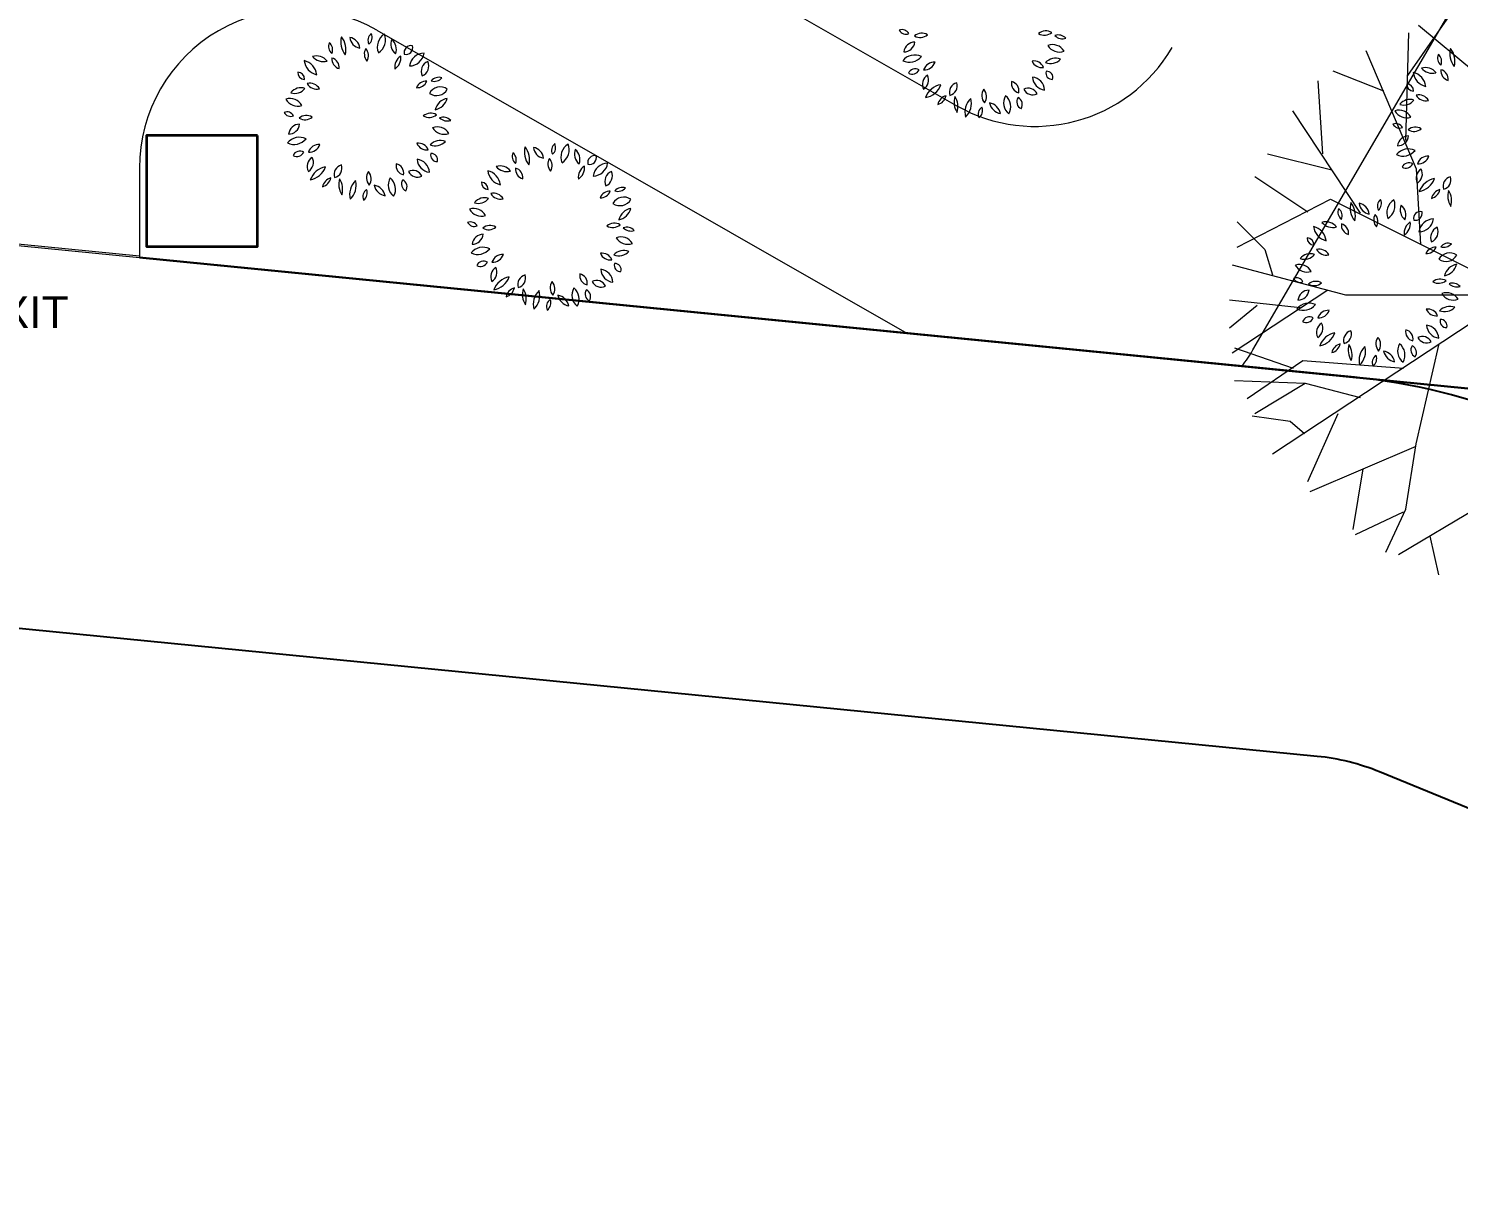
# Model space of a CAD drawing. Header units: millimetres. Extents: x 3079 to 579737, y 1565 to 1161826.
# Drawn here: x 156652 to 201703, y 1032730 to 1069482 of the extents above; entities that cross this region are included whole.
import ezdxf

# ---------------------------------------------------------------- set-up
doc = ezdxf.new("R2010")
doc.units = ezdxf.units.MM
for name, color, linetype, lineweight in [('1', 7, 'Continuous', 35), ('A_ELE1', 250, 'Continuous', 20), ('IG-Area', 250, 'Continuous', 30), ('TWOWHEELER', 250, 'Continuous', 9)]:
    doc.layers.add(name, color=color, linetype=linetype, lineweight=lineweight)
doc.layers.add('IG-Elevation', color=252, linetype='Continuous')
doc.layers.add('TREES', color=72, linetype='Continuous', lineweight=5, transparency=0.05)
doc.styles.get("Standard").update_dxf_attribs({"font": 'arial.ttf'})

msp = doc.modelspace()

# ---------------------------------------------------------------- linework, layer by layer
at = {"layer": '1'}
msp.add_lwpolyline([(163869, 1066119), (160369, 1066119), (160369, 1062619), (163869, 1062619)], close=True, dxfattribs=at)
at = {"layer": 'A_ELE1'}
for p, q in [((139141, 1064394), (160141, 1062324)), ((139141, 1064343), (160141, 1062274))]:
    msp.add_line(p, q, dxfattribs=at)
at = {"layer": 'IG-Area'}
msp.add_line((160141, 1062274), (207064, 1057649), dxfattribs=at)
at = {"layer": 'IG-Elevation'}
for points in [[(240840, 1041991), (203770, 1057174, 0.07275), (198432, 1058500), (160141, 1062274)], [(231791, 1032730), (199222, 1046069, 0.07275), (197255, 1046558), (46730, 1061393, 0.438837), (41789, 1056981), (41510, 1038287)]]:
    msp.add_lwpolyline(points, format="xyb", dxfattribs=at)
at = {"layer": 'TREES'}
for p, q in [((201484, 1069985), (200099, 1068009)), ((200451, 1069586), (202241, 1068096)), ((200132, 1069348), (200039, 1065959)), ((198784, 1068793), (200372, 1065065)), ((197272, 1067841), (197419, 1065539)), ((197750, 1068156), (199339, 1067521)), ((196479, 1066887), (198608, 1063666)), ((195685, 1065539), (197718, 1065035)), ((200372, 1065065), (200514, 1062684)), ((195291, 1064825), (196957, 1063712)), ((194732, 1062600), (197671, 1064111)), ((197671, 1064111), (203707, 1061094)), ((194732, 1063397), (195606, 1062520)), ((195606, 1062520), (195844, 1061727)), ((194573, 1062046), (198146, 1061094)), ((194573, 1059268), (197592, 1061251)), ((195844, 1056090), (203549, 1061172)), ((198146, 1061094), (203629, 1061094)), ((194493, 1060936), (196719, 1060696)), ((194493, 1060061), (195366, 1060775)), ((194652, 1059428), (196495, 1058785)), ((200372, 1056408), (201086, 1059508)), ((195051, 1057836), (196798, 1059029)), ((196798, 1059029), (199976, 1058789)), ((194652, 1058395), (196878, 1058315)), ((195291, 1057362), (196878, 1058315)), ((196878, 1058315), (198608, 1057866)), ((195210, 1057282), (196399, 1057122)), ((196399, 1057122), (196852, 1056732)), ((196957, 1055216), (197911, 1057362)), ((197037, 1054901), (200372, 1056329)), ((200052, 1054343), (200372, 1056408)), ((198385, 1053709), (198704, 1055614)), ((198464, 1053549), (199976, 1054264)), ((199418, 1052995), (200052, 1054343)), ((199817, 1052915), (202327, 1054413)), ((201086, 1052276), (200813, 1053490))]:
    msp.add_line(p, q, dxfattribs=at)
for centre, radius, start, end in [((167146, 1069060), 658, 165.2071, 218.3217), ((165994, 1068820), 658, 345.2071, 38.3217), ((166711, 1068833), 376, 5.3196, 80.419), ((167148, 1069239), 376, 185.3196, 260.419), ((167623, 1069110), 278, 129.7475, 206.0709), ((167196, 1069202), 278, 309.7475, 26.0709), ((168122, 1068903), 483, 122.117, 201.7275), ((167416, 1069133), 483, 302.117, 21.7275), ((168471, 1069000), 405, 159.117, 230.3606), ((167835, 1068832), 405, 339.117, 50.3606), ((184176, 1069211), 238, 28.1981, 112.1918), ((184296, 1069544), 238, 208.1981, 292.1918), ((184795, 1068991), 347, 58.8748, 131.2135), ((184745, 1069548), 347, 238.8748, 311.2135), ((188711, 1069035), 373, 60.5095, 129.292), ((188658, 1069648), 373, 240.5095, 309.292), ((189098, 1068945), 336, 44.2577, 108.5927), ((189231, 1069498), 336, 224.2577, 288.5927), ((166389, 1068923), 286, 156.7754, 231.288), ((165947, 1068813), 286, 336.7754, 51.288), ((167564, 1068683), 335, 148.7877, 221.5977), ((167027, 1068634), 335, 328.7877, 41.5977), ((168701, 1068727), 219, 76.5419, 193.4774), ((168539, 1068889), 219, 256.5419, 13.4774), ((168643, 1068778), 474, 271.6328, 352.0268), ((169125, 1068239), 474, 91.6328, 172.0268), ((184573, 1068161), 490, 64.7353, 140.5781), ((184580, 1068708), 352, 90.2529, 173.5221), ((184229, 1069099), 352, 270.2529, 353.5221), ((188913, 1068552), 426, 30.9482, 110.5784), ((189128, 1069171), 426, 210.9482, 290.5784), ((201332, 1068555), 286, 156.7754, 231.288), ((200890, 1068445), 286, 336.7754, 51.288), ((202089, 1068692), 658, 165.2071, 218.3217), ((200937, 1068452), 658, 345.2071, 38.3217), ((165218, 1067970), 516, 6.5487, 76.8911), ((165848, 1068531), 516, 186.5487, 256.8911), ((165719, 1068192), 430, 38.6962, 106.2415), ((165934, 1068873), 430, 218.6962, 286.2415), ((166521, 1068522), 312, 173.65, 254.6514), ((166128, 1068255), 312, 353.65, 74.6514), ((168612, 1068258), 426, 122.8873, 186.7253), ((167957, 1068566), 426, 302.8873, 6.7253), ((169370, 1068130), 347, 113.4753, 203.456), ((168914, 1068310), 347, 293.4753, 23.456), ((184403, 1068915), 490, 244.7353, 320.5781), ((184591, 1067978), 238, 59.9815, 155.6676), ((184493, 1068282), 238, 239.9815, 335.6676), ((185189, 1068071), 354, 86.0282, 161.3698), ((184878, 1068537), 354, 266.0282, 341.3698), ((188320, 1068127), 337, 22.5723, 98.3335), ((188582, 1068589), 337, 202.5723, 278.3335), ((189014, 1068096), 452, 69.7201, 135.6489), ((188847, 1068835), 452, 249.7201, 315.6489), ((200662, 1067823), 430, 38.6962, 106.2415), ((200877, 1068505), 430, 218.6962, 286.2415), ((201464, 1068153), 312, 173.65, 254.6514), ((201071, 1067887), 312, 353.65, 74.6514), ((165122, 1067887), 225, 359.2557, 87.6287), ((165356, 1068109), 225, 179.2557, 267.6287), ((165513, 1067419), 344, 28.8072, 103.9199), ((165732, 1067918), 344, 208.8072, 283.9199), ((168889, 1067953), 333, 267.1724, 337.2365), ((169179, 1067492), 333, 87.1724, 157.2365), ((169578, 1067637), 311, 71.8192, 140.0818), ((169437, 1068132), 311, 251.8192, 320.0818), ((185158, 1067728), 342, 122.5817, 207.18), ((184670, 1067860), 342, 302.5817, 27.18), ((185970, 1067479), 306, 103.8914, 198.9039), ((185608, 1067677), 306, 283.8914, 18.9039), ((187915, 1067754), 297, 168.8066, 257.6391), ((187560, 1067522), 297, 348.8066, 77.6391), ((188718, 1067981), 436, 183.3189, 263.1904), ((188231, 1067523), 436, 3.3189, 83.1904), ((188903, 1068080), 197, 163.4933, 274.4697), ((188730, 1067940), 197, 343.4933, 94.4697), ((200065, 1067519), 225, 359.2557, 87.6287), ((200299, 1067741), 225, 179.2557, 267.6287), ((200161, 1067601), 516, 6.5487, 76.8911), ((200791, 1068163), 516, 186.5487, 256.8911), ((164884, 1066845), 434, 29.1952, 106.7189), ((165231, 1067216), 402, 71.3712, 141.7535), ((165044, 1067845), 402, 251.3712, 321.7535), ((169621, 1067255), 388, 54.9745, 151.3792), ((169503, 1067759), 388, 234.9745, 331.3792), ((169367, 1067409), 492, 280.8762, 345.4479), ((169936, 1066801), 492, 100.8762, 165.4479), ((185506, 1067098), 628, 100.3005, 160.4476), ((184801, 1067926), 628, 280.3005, 340.4476), ((185649, 1067021), 358, 104.1004, 168.465), ((185210, 1067440), 358, 284.1004, 348.465), ((186422, 1067171), 610, 163.4642, 212.7906), ((185324, 1067014), 610, 343.4642, 32.7906), ((186761, 1066846), 607, 133.8117, 194.3077), ((185753, 1067134), 607, 313.8117, 14.3077), ((187040, 1067372), 354, 145.5248, 220.8327), ((186481, 1067341), 354, 325.5248, 40.8327), ((187815, 1067142), 445, 149.4737, 231.7586), ((187156, 1067019), 445, 329.4737, 51.7586), ((188029, 1067177), 241, 146.8151, 244.0193), ((187722, 1067092), 241, 326.8151, 64.0193), ((188147, 1067295), 310, 25.4537, 116.6852), ((188288, 1067706), 310, 205.4537, 296.6852), ((200457, 1067051), 344, 28.8072, 103.9199), ((200675, 1067550), 344, 208.8072, 283.9199), ((164789, 1066621), 238, 28.1981, 112.1918), ((164909, 1066954), 238, 208.1981, 292.1918), ((165138, 1067472), 434, 209.1952, 286.7189), ((186850, 1066780), 280, 125.4093, 202.7101), ((186430, 1066900), 280, 305.4093, 22.7101), ((187354, 1067233), 436, 192.306, 259.6849), ((186850, 1066712), 436, 12.306, 79.6849), ((199827, 1066477), 434, 29.1952, 106.7189), ((200081, 1067104), 434, 209.1952, 286.7189), ((200174, 1066848), 402, 71.3712, 141.7535), ((199987, 1067477), 402, 251.3712, 321.7535), ((165193, 1066118), 352, 90.2529, 173.5221), ((164842, 1066509), 352, 270.2529, 353.5221), ((165407, 1066400), 347, 58.8748, 131.2135), ((165358, 1066958), 347, 238.8748, 311.2135), ((169324, 1066444), 373, 60.5095, 129.292), ((169271, 1067058), 373, 240.5095, 309.292), ((169526, 1065962), 426, 30.9482, 110.5784), ((169711, 1066355), 336, 44.2577, 108.5927), ((169844, 1066908), 336, 224.2577, 288.5927), ((199732, 1066252), 238, 28.1981, 112.1918), ((199852, 1066585), 238, 208.1981, 292.1918), ((200351, 1066032), 347, 58.8748, 131.2135), ((165186, 1065570), 490, 64.7353, 140.5781), ((165016, 1066324), 490, 244.7353, 320.5781), ((169627, 1065506), 452, 69.7201, 135.6489), ((169460, 1066245), 452, 249.7201, 315.6489), ((169741, 1066581), 426, 210.9482, 290.5784), ((200136, 1065749), 352, 90.2529, 173.5221), ((199785, 1066141), 352, 270.2529, 353.5221), ((200301, 1066590), 347, 238.8748, 311.2135), ((165204, 1065388), 238, 59.9815, 155.6676), ((165106, 1065692), 238, 239.9815, 335.6676), ((165802, 1065481), 354, 86.0282, 161.3698), ((165491, 1065946), 354, 266.0282, 341.3698), ((168933, 1065536), 337, 22.5723, 98.3335), ((169195, 1065999), 337, 202.5723, 278.3335), ((169516, 1065490), 197, 163.4933, 274.4697), ((169343, 1065350), 197, 343.4933, 94.4697), ((172174, 1065458), 286, 156.7754, 231.288), ((171733, 1065347), 286, 336.7754, 51.288), ((172931, 1065594), 658, 165.2071, 218.3217), ((171779, 1065355), 658, 345.2071, 38.3217), ((172497, 1065368), 376, 5.3196, 80.419), ((172933, 1065773), 376, 185.3196, 260.419), ((173408, 1065645), 278, 129.7475, 206.0709), ((172981, 1065736), 278, 309.7475, 26.0709), ((173907, 1065437), 483, 122.117, 201.7275), ((173202, 1065668), 483, 302.117, 21.7275), ((174256, 1065534), 405, 159.117, 230.3606), ((173620, 1065367), 405, 339.117, 50.3606), ((174487, 1065262), 219, 76.5419, 193.4774), ((174325, 1065424), 219, 256.5419, 13.4774), ((200129, 1065202), 490, 64.7353, 140.5781), ((199959, 1065956), 490, 244.7353, 320.5781), ((165771, 1065138), 342, 122.5817, 207.18), ((165283, 1065270), 342, 302.5817, 27.18), ((166119, 1064508), 628, 100.3005, 160.4476), ((165414, 1065336), 628, 280.3005, 340.4476), ((166583, 1064889), 306, 103.8914, 198.9039), ((166221, 1065087), 306, 283.8914, 18.9039), ((168528, 1065164), 297, 168.8066, 257.6391), ((168173, 1064932), 297, 348.8066, 77.6391), ((169331, 1065391), 436, 183.3189, 263.1904), ((168844, 1064933), 436, 3.3189, 83.1904), ((171504, 1064726), 430, 38.6962, 106.2415), ((171719, 1065407), 430, 218.6962, 286.2415), ((172306, 1065056), 312, 173.65, 254.6514), ((171913, 1064789), 312, 353.65, 74.6514), ((173349, 1065217), 335, 148.7877, 221.5977), ((172812, 1065168), 335, 328.7877, 41.5977), ((174397, 1064793), 426, 122.8873, 186.7253), ((173743, 1065101), 426, 302.8873, 6.7253), ((174428, 1065312), 474, 271.6328, 352.0268), ((174911, 1064773), 474, 91.6328, 172.0268), ((200147, 1065019), 238, 59.9815, 155.6676), ((200049, 1065323), 238, 239.9815, 335.6676), ((200714, 1064770), 342, 122.5817, 207.18), ((200745, 1065112), 354, 86.0282, 161.3698), ((200434, 1065578), 354, 266.0282, 341.3698), ((200226, 1064901), 342, 302.5817, 27.18), ((166262, 1064430), 358, 104.1004, 168.465), ((165823, 1064850), 358, 284.1004, 348.465), ((167035, 1064580), 610, 163.4642, 212.7906), ((165937, 1064424), 610, 343.4642, 32.7906), ((167374, 1064256), 607, 133.8117, 194.3077), ((166366, 1064544), 607, 313.8117, 14.3077), ((167653, 1064782), 354, 145.5248, 220.8327), ((167093, 1064750), 354, 325.5248, 40.8327), ((168428, 1064552), 445, 149.4737, 231.7586), ((167769, 1064428), 445, 329.4737, 51.7586), ((168642, 1064586), 241, 146.8151, 244.0193), ((168335, 1064502), 241, 326.8151, 64.0193), ((168760, 1064705), 310, 25.4537, 116.6852), ((168901, 1065115), 310, 205.4537, 296.6852), ((170907, 1064422), 225, 359.2557, 87.6287), ((171142, 1064644), 225, 179.2557, 267.6287), ((171003, 1064504), 516, 6.5487, 76.8911), ((171633, 1065066), 516, 186.5487, 256.8911), ((175155, 1064665), 347, 113.4753, 203.456), ((174699, 1064845), 347, 293.4753, 23.456), ((201062, 1064139), 628, 100.3005, 160.4476), ((200357, 1064968), 628, 280.3005, 340.4476), ((201526, 1064521), 306, 103.8914, 198.9039), ((201164, 1064718), 306, 283.8914, 18.9039), ((167463, 1064190), 280, 125.4093, 202.7101), ((167043, 1064310), 280, 305.4093, 22.7101), ((167967, 1064643), 436, 192.306, 259.6849), ((167463, 1064121), 436, 12.306, 79.6849), ((171016, 1063751), 402, 71.3712, 141.7535), ((170829, 1064380), 402, 251.3712, 321.7535), ((171299, 1063954), 344, 28.8072, 103.9199), ((171517, 1064453), 344, 208.8072, 283.9199), ((174674, 1064488), 333, 267.1724, 337.2365), ((174965, 1064026), 333, 87.1724, 157.2365), ((175406, 1063789), 388, 54.9745, 151.3792), ((175364, 1064171), 311, 71.8192, 140.0818), ((175222, 1064667), 311, 251.8192, 320.0818), ((201205, 1064062), 358, 104.1004, 168.465), ((200766, 1064481), 358, 284.1004, 348.465), ((201978, 1064212), 610, 163.4642, 212.7906), ((200880, 1064055), 610, 343.4642, 32.7906), ((170670, 1063380), 434, 29.1952, 106.7189), ((170923, 1064007), 434, 209.1952, 286.7189), ((175288, 1064293), 388, 234.9745, 331.3792), ((175152, 1063943), 492, 280.8762, 345.4479), ((175722, 1063336), 492, 100.8762, 165.4479), ((198194, 1063698), 286, 156.7754, 231.288), ((197753, 1063587), 286, 336.7754, 51.288), ((198951, 1063834), 658, 165.2071, 218.3217), ((197799, 1063594), 658, 345.2071, 38.3217), ((198516, 1063608), 376, 5.3196, 80.419), ((198953, 1064013), 376, 185.3196, 260.419), ((199428, 1063885), 278, 129.7475, 206.0709), ((199001, 1063976), 278, 309.7475, 26.0709), ((199927, 1063677), 483, 122.117, 201.7275), ((199222, 1063907), 483, 302.117, 21.7275), ((200276, 1063774), 405, 159.117, 230.3606), ((199640, 1063607), 405, 339.117, 50.3606), ((200507, 1063502), 219, 76.5419, 193.4774), ((200345, 1063663), 219, 256.5419, 13.4774), ((170575, 1063155), 238, 28.1981, 112.1918), ((170695, 1063488), 238, 208.1981, 292.1918), ((171193, 1062935), 347, 58.8748, 131.2135), ((171144, 1063492), 347, 238.8748, 311.2135), ((175109, 1062979), 373, 60.5095, 129.292), ((175057, 1063592), 373, 240.5095, 309.292), ((175496, 1062889), 336, 44.2577, 108.5927), ((197023, 1062744), 516, 6.5487, 76.8911), ((197653, 1063305), 516, 186.5487, 256.8911), ((197524, 1062966), 430, 38.6962, 106.2415), ((197739, 1063647), 430, 218.6962, 286.2415), ((198326, 1063296), 312, 173.65, 254.6514), ((197933, 1063029), 312, 353.65, 74.6514), ((199369, 1063457), 335, 148.7877, 221.5977), ((198832, 1063408), 335, 328.7877, 41.5977), ((200417, 1063033), 426, 122.8873, 186.7253), ((199763, 1063341), 426, 302.8873, 6.7253), ((200448, 1063552), 474, 271.6328, 352.0268), ((200931, 1063013), 474, 91.6328, 172.0268), ((201175, 1062905), 347, 113.4753, 203.456), ((200719, 1063085), 347, 293.4753, 23.456), ((170978, 1062652), 352, 90.2529, 173.5221), ((170627, 1063043), 352, 270.2529, 353.5221), ((175311, 1062497), 426, 30.9482, 110.5784), ((175527, 1063115), 426, 210.9482, 290.5784), ((175629, 1063442), 336, 224.2577, 288.5927), ((196927, 1062662), 225, 359.2557, 87.6287), ((197162, 1062884), 225, 179.2557, 267.6287), ((170971, 1062105), 490, 64.7353, 140.5781), ((170802, 1062859), 490, 244.7353, 320.5781), ((171587, 1062015), 354, 86.0282, 161.3698), ((171277, 1062481), 354, 266.0282, 341.3698), ((174718, 1062071), 337, 22.5723, 98.3335), ((174980, 1062533), 337, 202.5723, 278.3335), ((175412, 1062040), 452, 69.7201, 135.6489), ((175246, 1062780), 452, 249.7201, 315.6489), ((197036, 1061991), 402, 71.3712, 141.7535), ((196849, 1062620), 402, 251.3712, 321.7535), ((197319, 1062193), 344, 28.8072, 103.9199), ((197537, 1062693), 344, 208.8072, 283.9199), ((200694, 1062728), 333, 267.1724, 337.2365), ((200985, 1062266), 333, 87.1724, 157.2365), ((201426, 1062029), 388, 54.9745, 151.3792), ((201308, 1062533), 388, 234.9745, 331.3792), ((201384, 1062411), 311, 71.8192, 140.0818), ((201242, 1062907), 311, 251.8192, 320.0818), ((170989, 1061922), 238, 59.9815, 155.6676), ((170892, 1062226), 238, 239.9815, 335.6676), ((171556, 1061672), 342, 122.5817, 207.18), ((171068, 1061804), 342, 302.5817, 27.18), ((175117, 1061925), 436, 183.3189, 263.1904), ((174630, 1061467), 436, 3.3189, 83.1904), ((175302, 1062024), 197, 163.4933, 274.4697), ((175128, 1061884), 197, 343.4933, 94.4697), ((196690, 1061620), 434, 29.1952, 106.7189), ((196943, 1062247), 434, 209.1952, 286.7189), ((201172, 1062183), 492, 280.8762, 345.4479), ((201742, 1061576), 492, 100.8762, 165.4479), ((171904, 1061042), 628, 100.3005, 160.4476), ((171200, 1061871), 628, 280.3005, 340.4476), ((172369, 1061424), 306, 103.8914, 198.9039), ((172006, 1061621), 306, 283.8914, 18.9039), ((173438, 1061316), 354, 145.5248, 220.8327), ((172879, 1061285), 354, 325.5248, 40.8327), ((174313, 1061699), 297, 168.8066, 257.6391), ((173958, 1061466), 297, 348.8066, 77.6391), ((174545, 1061239), 310, 25.4537, 116.6852), ((174686, 1061650), 310, 205.4537, 296.6852), ((196595, 1061395), 238, 28.1981, 112.1918), ((196715, 1061728), 238, 208.1981, 292.1918), ((197213, 1061175), 347, 58.8748, 131.2135), ((197164, 1061732), 347, 238.8748, 311.2135), ((201129, 1061219), 373, 60.5095, 129.292), ((201077, 1061832), 373, 240.5095, 309.292), ((201516, 1061129), 336, 44.2577, 108.5927), ((201649, 1061682), 336, 224.2577, 288.5927), ((172047, 1060965), 358, 104.1004, 168.465), ((171608, 1061384), 358, 284.1004, 348.465), ((172820, 1061115), 610, 163.4642, 212.7906), ((171723, 1060958), 610, 343.4642, 32.7906), ((173159, 1060791), 607, 133.8117, 194.3077), ((172151, 1061079), 607, 313.8117, 14.3077), ((173752, 1061177), 436, 192.306, 259.6849), ((173248, 1060656), 436, 12.306, 79.6849), ((174214, 1061086), 445, 149.4737, 231.7586), ((173555, 1060963), 445, 329.4737, 51.7586), ((174427, 1061121), 241, 146.8151, 244.0193), ((174120, 1061036), 241, 326.8151, 64.0193), ((196998, 1060892), 352, 90.2529, 173.5221), ((196647, 1061283), 352, 270.2529, 353.5221), ((201331, 1060736), 426, 30.9482, 110.5784), ((201547, 1061355), 426, 210.9482, 290.5784), ((173249, 1060725), 280, 125.4093, 202.7101), ((172829, 1060845), 280, 305.4093, 22.7101), ((196991, 1060345), 490, 64.7353, 140.5781), ((196822, 1061099), 490, 244.7353, 320.5781), ((197607, 1060255), 354, 86.0282, 161.3698), ((197297, 1060721), 354, 266.0282, 341.3698), ((200738, 1060311), 337, 22.5723, 98.3335), ((201000, 1060773), 337, 202.5723, 278.3335), ((201432, 1060280), 452, 69.7201, 135.6489), ((201266, 1061020), 452, 249.7201, 315.6489), ((197009, 1060162), 238, 59.9815, 155.6676), ((196911, 1060466), 238, 239.9815, 335.6676), ((197576, 1059912), 342, 122.5817, 207.18), ((197088, 1060044), 342, 302.5817, 27.18), ((201137, 1060165), 436, 183.3189, 263.1904), ((200650, 1059707), 436, 3.3189, 83.1904), ((201322, 1060264), 197, 163.4933, 274.4697), ((201148, 1060124), 197, 343.4933, 94.4697), ((197924, 1059282), 628, 100.3005, 160.4476), ((197220, 1060110), 628, 280.3005, 340.4476), ((198389, 1059663), 306, 103.8914, 198.9039), ((198026, 1059861), 306, 283.8914, 18.9039), ((199458, 1059556), 354, 145.5248, 220.8327), ((198899, 1059525), 354, 325.5248, 40.8327), ((200333, 1059938), 297, 168.8066, 257.6391), ((199978, 1059706), 297, 348.8066, 77.6391), ((200565, 1059479), 310, 25.4537, 116.6852), ((200706, 1059890), 310, 205.4537, 296.6852), ((198067, 1059205), 358, 104.1004, 168.465), ((197628, 1059624), 358, 284.1004, 348.465), ((198840, 1059355), 610, 163.4642, 212.7906), ((197743, 1059198), 610, 343.4642, 32.7906), ((199179, 1059031), 607, 133.8117, 194.3077), ((198171, 1059318), 607, 313.8117, 14.3077), ((199269, 1058965), 280, 125.4093, 202.7101), ((198849, 1059085), 280, 305.4093, 22.7101), ((199772, 1059417), 436, 192.306, 259.6849), ((199268, 1058896), 436, 12.306, 79.6849), ((200234, 1059326), 445, 149.4737, 231.7586), ((199575, 1059203), 445, 329.4737, 51.7586), ((200447, 1059361), 241, 146.8151, 244.0193), ((200140, 1059276), 241, 326.8151, 64.0193)]:
    msp.add_arc(centre, radius, start, end, dxfattribs=at)
at = {"layer": 'TWOWHEELER'}
for p, q in [((195230, 1059364), (207264, 1079998)), ((176808, 1072245), (185879, 1067062)), ((167621, 1069432), (184319, 1059891)), ((160141, 1065091), (160141, 1062274))]:
    msp.add_line(p, q, dxfattribs=at)
for centre, start, end in [((165141, 1065091), 60.2551, 180), ((188360, 1071403), 240.2551, 329.7481), ((190911, 1061883), 322.6527, 329.7481)]:
    msp.add_arc(centre, 5000, start, end, dxfattribs=at)

# ---------------------------------------------------------------- texts
at = {"layer": 'IG-Area', "insert": (154807, 1061052), "char_height": 1000, "attachment_point": 1}
msp.add_mtext_dynamic_manual_height_columns('EXIT', width=38356.19, gutter_width=12.5, heights=[0], dxfattribs=at)

doc.saveas('drawing.dxf')
